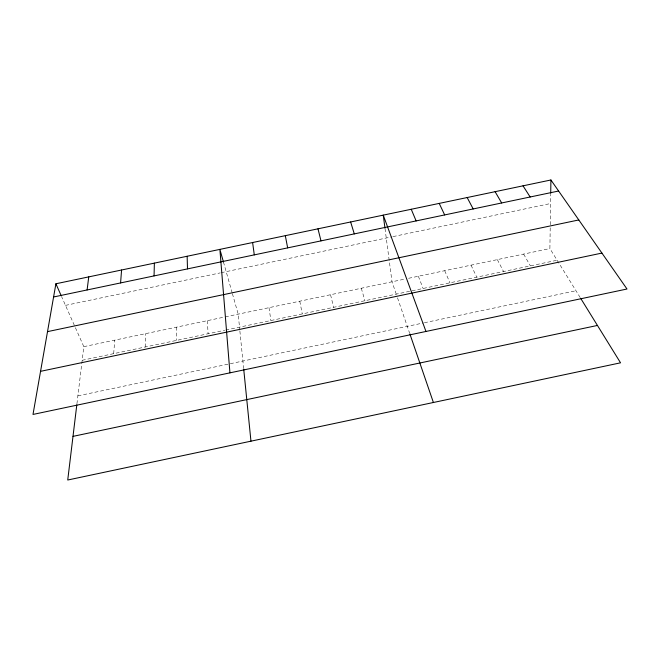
<?xml version="1.0" encoding="UTF-8"?>
<svg xmlns="http://www.w3.org/2000/svg" width="660" height="660" viewBox="0 0 660 660"><rect width="100%" height="100%" fill="white"/><g stroke="black" fill="none" stroke-linecap="round" stroke-linejoin="round"><path stroke-width="0.49" stroke-dasharray="3.3 2.47" d="M580.165 297.503L549.895 248.556L550.217 226.825M550.25 224.796L550.696 194.312M145.175 347.012L145.637 333.647M113.685 353.644L114.741 340.147M76.931 403.755L83.82 346.657L61.735 296.917M77.888 395.868L423.382 322.954M424.388 322.74L575.982 290.746M65.488 305.374L220.16 272.902M221.166 272.687L392.139 236.791M393.112 236.585L550.564 203.527M83.82 346.657L224.268 317.097M225.266 316.882L404.695 279.114M408.598 278.297L549.895 248.556M82.178 360.286L224.771 330.248M225.753 330.041L557.122 260.238M523.619 254.084L530.351 265.881M497.335 259.619L503.563 271.524M471.026 265.155L476.759 277.167M444.7 270.699L449.93 282.818M418.358 276.243L423.093 288.469M396.239 294.129L392.007 281.787L384.953 228.071M397.51 297.833L409.538 332.929M361.284 288.255L364.939 300.721M223.443 261.962L232.122 292.685M232.394 293.642L238.194 314.16L239.794 330.066M330.545 294.723L333.613 307.321M299.78 301.199L302.263 313.921M269 307.675L270.889 320.529M239.885 331.039L243.598 367.958M207.364 320.653L208.081 333.762M176.509 327.146L176.641 340.387"/><path stroke-width="0.99" d="M550.712 193.289L550.91 179.982L55.902 283.775L33 414.439L627 289.014L550.91 179.982M154.06 275.905L154.374 263.125M120.59 282.925L121.572 270.006M76.816 404.745L67.732 480.018L620.548 362.818L580.693 298.353M87.103 289.954L88.745 276.887M73.004 436.367L597.44 325.446M53.584 296.992L558.616 191.02M47.512 331.633L578.803 219.945M40.557 371.341L601.92 253.077M523.017 185.831L530.153 196.993M495.099 191.68L501.674 202.966M467.164 197.538L473.179 208.948M439.213 203.404L444.667 214.929M55.902 283.775L61.322 295.985M411.238 209.269L416.13 220.918M425.972 331.468L383.254 215.135L384.953 228.071M409.86 333.869L433.397 402.493M350.633 221.974L354.296 233.887M223.443 261.962L219.887 249.389L229.936 372.859M317.98 228.822L320.983 240.883M285.31 235.669L287.653 247.871M252.615 242.525L254.29 254.875M243.697 368.948L250.957 441.177M187.143 256.253L187.498 268.892"/></g></svg>
